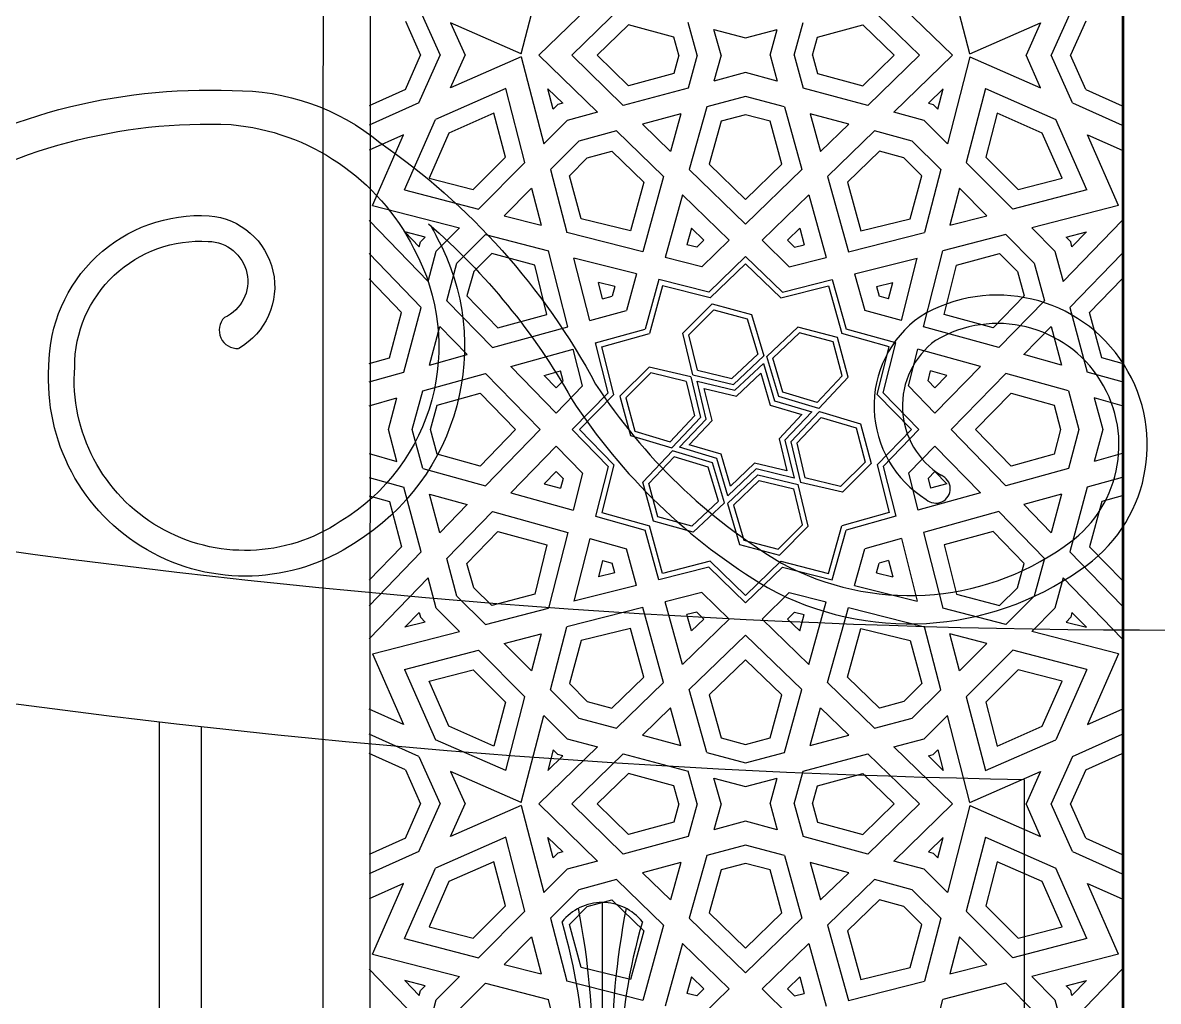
# Model space of a CAD drawing. Header units: inches. Extents: x 13054 to 48691, y 5623 to 20391.
# Drawn here: x 48442.75 to 48454.81, y 18839.18 to 18849.58 of the extents above; entities that cross this region are included whole.
import ezdxf

# ---------------------------------------------------------------- set-up
doc = ezdxf.new("R2010")
doc.units = ezdxf.units.IN
doc.header["$MEASUREMENT"] = 0

msp = doc.modelspace()

# ---------------------------------------------------------------- linework, layer by layer
at = {"transparency": 33554483}
for p, q in [((48454.449, 18888.521), (48454.424, 18793.508)), ((48454.424, 18857.187), (48454.424, 18849.234)), ((48454.424, 18857.187), (48454.424, 18849.234)), ((48448.041, 18849.249), (48448.281, 18850.173)), ((48452.806, 18849.249), (48452.567, 18850.173)), ((48448.226, 18849.234), (48448.85, 18849.84)), ((48448.577, 18849.234), (48449.124, 18849.766)), ((48452.271, 18849.234), (48451.723, 18849.766)), ((48452.621, 18849.234), (48451.998, 18849.84)), ((48446.952, 18849.739), (48447.178, 18849.234)), ((48453.895, 18849.739), (48453.669, 18849.234)), ((48446.81, 18849.597), (48446.972, 18849.234)), ((48447.291, 18849.579), (48447.445, 18849.234)), ((48448.041, 18849.249), (48447.291, 18849.579)), ((48449.179, 18849.557), (48448.846, 18849.234)), ((48449.661, 18849.428), (48449.179, 18849.557)), ((48449.909, 18849.234), (48449.813, 18849.581)), ((48450.938, 18849.234), (48451.034, 18849.581)), ((48451.186, 18849.428), (48451.669, 18849.557)), ((48451.669, 18849.557), (48452.001, 18849.234)), ((48452.806, 18849.249), (48453.556, 18849.579)), ((48453.556, 18849.579), (48453.402, 18849.234)), ((48454.037, 18849.597), (48453.875, 18849.234)), ((48449.715, 18849.234), (48449.661, 18849.428)), ((48450.087, 18849.508), (48450.424, 18849.418)), ((48450.163, 18849.234), (48450.087, 18849.508)), ((48450.424, 18849.418), (48450.76, 18849.508)), ((48450.684, 18849.234), (48450.76, 18849.508)), ((48451.133, 18849.234), (48451.186, 18849.428)), ((48446.81, 18848.871), (48446.972, 18849.234)), ((48446.952, 18848.728), (48447.178, 18849.234)), ((48446.972, 18849.235), (48446.972, 18849.234)), ((48447.178, 18849.235), (48447.178, 18849.234)), ((48447.291, 18848.889), (48447.445, 18849.234)), ((48448.041, 18849.219), (48447.291, 18848.889)), ((48447.445, 18849.235), (48447.445, 18849.234)), ((48448.041, 18849.219), (48448.281, 18848.295)), ((48448.226, 18849.234), (48448.227, 18849.235)), ((48448.226, 18849.234), (48448.85, 18848.628)), ((48448.577, 18849.234), (48448.578, 18849.235)), ((48448.577, 18849.234), (48449.124, 18848.702)), ((48448.847, 18849.235), (48448.846, 18849.234)), ((48449.179, 18848.911), (48448.846, 18849.234)), ((48449.715, 18849.234), (48449.661, 18849.04)), ((48449.909, 18849.234), (48449.813, 18848.886)), ((48449.909, 18849.234), (48449.909, 18849.235)), ((48450.163, 18849.234), (48450.087, 18848.96)), ((48450.163, 18849.234), (48450.162, 18849.235)), ((48450.684, 18849.234), (48450.685, 18849.235)), ((48450.684, 18849.234), (48450.76, 18848.96)), ((48450.938, 18849.234), (48450.938, 18849.235)), ((48450.938, 18849.234), (48451.034, 18848.886)), ((48451.133, 18849.234), (48451.186, 18849.04)), ((48451.669, 18848.911), (48452.001, 18849.234)), ((48452.271, 18849.234), (48451.723, 18848.702)), ((48452.621, 18849.234), (48451.998, 18848.628)), ((48452, 18849.235), (48452.001, 18849.234)), ((48452.271, 18849.234), (48452.27, 18849.235)), ((48452.806, 18849.219), (48452.567, 18848.295)), ((48452.621, 18849.234), (48452.62, 18849.235)), ((48452.806, 18849.219), (48453.556, 18848.889)), ((48453.402, 18849.235), (48453.402, 18849.234)), ((48453.556, 18848.889), (48453.402, 18849.234)), ((48453.67, 18849.235), (48453.669, 18849.234)), ((48453.895, 18848.728), (48453.669, 18849.234)), ((48453.875, 18849.235), (48453.875, 18849.234)), ((48454.037, 18848.871), (48453.875, 18849.234)), ((48454.424, 18849.234), (48454.424, 18841.28)), ((48454.424, 18849.234), (48454.424, 18841.28)), ((48449.661, 18849.04), (48449.179, 18848.911)), ((48450.424, 18849.05), (48450.087, 18848.96)), ((48450.76, 18848.96), (48450.424, 18849.05)), ((48451.186, 18849.04), (48451.669, 18848.911)), ((48446.81, 18848.871), (48446.424, 18848.698)), ((48447.877, 18848.88), (48447.13, 18848.551)), ((48448.08, 18848.095), (48447.877, 18848.88)), ((48448.38, 18848.66), (48448.324, 18848.877)), ((48448.324, 18848.877), (48448.482, 18848.724)), ((48449.813, 18848.886), (48449.124, 18848.702)), ((48450.424, 18848.797), (48450.011, 18848.687)), ((48450.836, 18848.687), (48450.424, 18848.797)), ((48451.723, 18848.702), (48451.034, 18848.886)), ((48452.523, 18848.877), (48452.366, 18848.724)), ((48452.467, 18848.66), (48452.523, 18848.877)), ((48452.97, 18848.88), (48452.767, 18848.095)), ((48452.97, 18848.88), (48453.718, 18848.551)), ((48454.037, 18848.871), (48454.424, 18848.698)), ((48446.952, 18848.728), (48446.424, 18848.492)), ((48448.43, 18848.71), (48448.38, 18848.66)), ((48448.482, 18848.724), (48448.43, 18848.71)), ((48450.011, 18848.687), (48449.826, 18848.019)), ((48450.836, 18848.687), (48451.021, 18848.019)), ((48452.366, 18848.724), (48452.417, 18848.71)), ((48452.417, 18848.71), (48452.467, 18848.66)), ((48453.895, 18848.728), (48454.424, 18848.492)), ((48447.751, 18848.619), (48447.272, 18848.408)), ((48447.872, 18848.152), (48447.751, 18848.619)), ((48448.85, 18848.628), (48448.527, 18848.542)), ((48449.737, 18848.613), (48449.328, 18848.504)), ((48449.737, 18848.613), (48449.627, 18848.213)), ((48450.424, 18848.603), (48450.163, 18848.533)), ((48450.684, 18848.533), (48450.424, 18848.603)), ((48451.519, 18848.504), (48451.11, 18848.613)), ((48451.11, 18848.613), (48451.22, 18848.213)), ((48452.32, 18848.542), (48451.998, 18848.628)), ((48453.097, 18848.619), (48452.976, 18848.152)), ((48453.575, 18848.408), (48453.097, 18848.619)), ((48446.801, 18847.804), (48447.13, 18848.551)), ((48448.527, 18848.542), (48448.281, 18848.295)), ((48449.328, 18848.504), (48449.627, 18848.213)), ((48450.163, 18848.533), (48450.037, 18848.076)), ((48450.81, 18848.076), (48450.684, 18848.533)), ((48451.519, 18848.504), (48451.22, 18848.213)), ((48452.567, 18848.295), (48452.32, 18848.542)), ((48454.046, 18847.804), (48453.718, 18848.551)), ((48446.792, 18848.389), (48446.424, 18848.225)), ((48446.462, 18847.639), (48446.792, 18848.389)), ((48447.272, 18848.408), (48447.062, 18847.93)), ((48448.654, 18848.323), (48448.352, 18848.021)), ((48449.054, 18848.43), (48448.654, 18848.323)), ((48449.054, 18848.43), (48449.552, 18847.945)), ((48451.794, 18848.43), (48451.295, 18847.945)), ((48452.194, 18848.323), (48451.794, 18848.43)), ((48452.496, 18848.021), (48452.194, 18848.323)), ((48453.786, 18847.93), (48453.575, 18848.408)), ((48454.055, 18848.389), (48454.424, 18848.225)), ((48454.385, 18847.639), (48454.055, 18848.389)), ((48448.742, 18848.145), (48449.002, 18848.217)), ((48449.002, 18848.217), (48449.342, 18847.887)), ((48451.845, 18848.217), (48451.505, 18847.887)), ((48452.105, 18848.145), (48451.845, 18848.217)), ((48447.529, 18847.809), (48447.872, 18848.152)), ((48447.586, 18847.6), (48448.08, 18848.095)), ((48448.554, 18847.953), (48448.742, 18848.145)), ((48450.037, 18848.076), (48450.424, 18847.701)), ((48450.424, 18847.701), (48450.81, 18848.076)), ((48452.294, 18847.953), (48452.105, 18848.145)), ((48453.261, 18847.6), (48452.767, 18848.095)), ((48452.976, 18848.152), (48453.318, 18847.809)), ((48448.352, 18848.021), (48448.525, 18847.351)), ((48448.676, 18847.496), (48448.554, 18847.953)), ((48449.826, 18848.019), (48450.424, 18847.439)), ((48451.021, 18848.019), (48450.424, 18847.439)), ((48452.171, 18847.496), (48452.294, 18847.953)), ((48452.496, 18848.021), (48452.322, 18847.351)), ((48447.062, 18847.93), (48447.529, 18847.809)), ((48449.342, 18847.887), (48449.2, 18847.368)), ((48449.552, 18847.945), (48449.331, 18847.147)), ((48451.295, 18847.945), (48451.516, 18847.147)), ((48451.505, 18847.887), (48451.648, 18847.368)), ((48453.318, 18847.809), (48453.786, 18847.93)), ((48446.801, 18847.804), (48447.586, 18847.6)), ((48447.86, 18847.529), (48448.151, 18847.821)), ((48448.151, 18847.821), (48448.253, 18847.428)), ((48449.752, 18847.751), (48449.568, 18847.087)), ((48449.752, 18847.751), (48450.248, 18847.269)), ((48451.095, 18847.751), (48450.599, 18847.269)), ((48451.095, 18847.751), (48451.279, 18847.087)), ((48452.696, 18847.821), (48452.594, 18847.428)), ((48452.987, 18847.529), (48452.696, 18847.821)), ((48454.046, 18847.804), (48453.261, 18847.6)), ((48446.462, 18847.639), (48447.385, 18847.4)), ((48454.385, 18847.639), (48453.462, 18847.4)), ((48446.424, 18847.478), (48447.053, 18846.831)), ((48447.86, 18847.529), (48448.253, 18847.428)), ((48449.2, 18847.368), (48448.676, 18847.496)), ((48451.648, 18847.368), (48452.171, 18847.496)), ((48452.594, 18847.428), (48452.987, 18847.529)), ((48454.424, 18847.478), (48453.795, 18846.831)), ((48447.02, 18847.301), (48446.803, 18847.357)), ((48446.803, 18847.357), (48446.957, 18847.199)), ((48447.139, 18847.153), (48447.385, 18847.4)), ((48449.331, 18847.147), (48448.525, 18847.351)), ((48449.848, 18847.396), (48449.8, 18847.222)), ((48449.848, 18847.396), (48449.979, 18847.269)), ((48450.999, 18847.396), (48450.868, 18847.269)), ((48450.999, 18847.396), (48451.047, 18847.222)), ((48451.516, 18847.147), (48452.322, 18847.351)), ((48453.462, 18847.4), (48453.708, 18847.153)), ((48453.827, 18847.301), (48454.044, 18847.357)), ((48454.044, 18847.357), (48453.89, 18847.199)), ((48446.957, 18847.199), (48446.971, 18847.251)), ((48446.971, 18847.251), (48447.02, 18847.301)), ((48447.358, 18847.027), (48447.66, 18847.329)), ((48447.66, 18847.329), (48448.33, 18847.155)), ((48449.979, 18847.269), (48449.904, 18847.196)), ((48450.248, 18847.269), (48449.96, 18846.988)), ((48450.599, 18847.269), (48450.887, 18846.988)), ((48450.868, 18847.269), (48450.943, 18847.196)), ((48453.187, 18847.329), (48452.517, 18847.155)), ((48453.187, 18847.329), (48453.489, 18847.027)), ((48453.877, 18847.251), (48453.827, 18847.301)), ((48453.89, 18847.199), (48453.877, 18847.251)), ((48446.424, 18847.128), (48446.979, 18846.556)), ((48447.053, 18846.831), (48447.139, 18847.153)), ((48447.727, 18847.127), (48447.536, 18846.938)), ((48448.185, 18847.005), (48447.727, 18847.127)), ((48448.534, 18846.349), (48448.33, 18847.155)), ((48449.904, 18847.196), (48449.8, 18847.222)), ((48450.943, 18847.196), (48451.047, 18847.222)), ((48452.314, 18846.349), (48452.517, 18847.155)), ((48452.662, 18847.005), (48453.12, 18847.127)), ((48453.12, 18847.127), (48453.312, 18846.938)), ((48453.708, 18847.153), (48453.795, 18846.831)), ((48454.424, 18847.128), (48453.868, 18846.556)), ((48447.251, 18846.627), (48447.358, 18847.027)), ((48448.313, 18846.481), (48448.185, 18847.005)), ((48448.769, 18846.415), (48448.601, 18847.08)), ((48449.266, 18846.912), (48448.601, 18847.08)), ((48449.96, 18846.988), (48449.568, 18847.087)), ((48450.424, 18847.098), (48450.032, 18846.718)), ((48450.424, 18847.02), (48450.049, 18846.656)), ((48450.424, 18847.098), (48450.815, 18846.718)), ((48450.424, 18847.02), (48450.798, 18846.656)), ((48450.887, 18846.988), (48451.279, 18847.087)), ((48451.581, 18846.912), (48452.246, 18847.08)), ((48452.078, 18846.415), (48452.246, 18847.08)), ((48452.534, 18846.481), (48452.662, 18847.005)), ((48453.489, 18847.027), (48453.597, 18846.627)), ((48447.536, 18846.938), (48447.464, 18846.679)), ((48449.266, 18846.912), (48449.158, 18846.522)), ((48451.581, 18846.912), (48451.689, 18846.522)), ((48453.312, 18846.938), (48453.383, 18846.679)), ((48446.77, 18846.502), (48446.424, 18846.858)), ((48448.904, 18846.647), (48448.86, 18846.821)), ((48449.034, 18846.777), (48448.86, 18846.821)), ((48449.034, 18846.777), (48449.006, 18846.675)), ((48449.503, 18846.852), (48449.357, 18846.324)), ((48449.542, 18846.784), (48449.402, 18846.278)), ((48450.032, 18846.718), (48449.503, 18846.852)), ((48450.049, 18846.656), (48449.542, 18846.784)), ((48450.798, 18846.656), (48451.305, 18846.784)), ((48450.815, 18846.718), (48451.344, 18846.852)), ((48451.305, 18846.784), (48451.445, 18846.278)), ((48451.344, 18846.852), (48451.491, 18846.324)), ((48451.813, 18846.777), (48451.987, 18846.821)), ((48451.813, 18846.777), (48451.842, 18846.675)), ((48451.943, 18846.647), (48451.987, 18846.821)), ((48454.077, 18846.502), (48454.424, 18846.858)), ((48447.251, 18846.627), (48447.735, 18846.128)), ((48447.464, 18846.679), (48447.793, 18846.338)), ((48448.904, 18846.647), (48449.006, 18846.675)), ((48451.943, 18846.647), (48451.842, 18846.675)), ((48453.383, 18846.679), (48453.054, 18846.338)), ((48453.597, 18846.627), (48453.112, 18846.128)), ((48446.641, 18846.02), (48446.77, 18846.502)), ((48446.794, 18845.867), (48446.979, 18846.556)), ((48448.769, 18846.415), (48449.158, 18846.522)), ((48449.758, 18846.283), (48450.07, 18846.592)), ((48449.82, 18846.265), (48450.087, 18846.53)), ((48450.07, 18846.592), (48450.486, 18846.48)), ((48450.087, 18846.53), (48450.441, 18846.433)), ((48452.078, 18846.415), (48451.689, 18846.522)), ((48453.868, 18846.556), (48454.053, 18845.867)), ((48454.206, 18846.02), (48454.077, 18846.502)), ((48447.793, 18846.338), (48448.313, 18846.481)), ((48450.441, 18846.433), (48450.553, 18846.059)), ((48450.486, 18846.48), (48450.617, 18846.042)), ((48453.054, 18846.338), (48452.534, 18846.481)), ((48447.067, 18845.943), (48447.177, 18846.353)), ((48447.177, 18846.353), (48447.467, 18846.054)), ((48447.735, 18846.128), (48448.534, 18846.349)), ((48448.829, 18846.178), (48449.357, 18846.324)), ((48448.897, 18846.138), (48449.402, 18846.278)), ((48449.864, 18845.84), (48449.758, 18846.283)), ((48449.911, 18845.887), (48449.82, 18846.265)), ((48450.98, 18846.347), (48450.649, 18846.033)), ((48450.996, 18846.285), (48450.713, 18846.016)), ((48451.398, 18846.237), (48450.98, 18846.347)), ((48451.352, 18846.191), (48450.996, 18846.285)), ((48451.95, 18846.138), (48451.445, 18846.278)), ((48452.018, 18846.178), (48451.491, 18846.324)), ((48453.112, 18846.128), (48452.314, 18846.349)), ((48453.67, 18846.353), (48453.38, 18846.054)), ((48453.67, 18846.353), (48453.78, 18845.943)), ((48448.963, 18845.648), (48448.829, 18846.178)), ((48451.45, 18845.828), (48451.352, 18846.191)), ((48451.513, 18845.813), (48451.398, 18846.237)), ((48451.885, 18845.648), (48452.018, 18846.178)), ((48446.424, 18845.96), (48446.641, 18846.02)), ((48447.067, 18845.943), (48447.467, 18846.054)), ((48447.929, 18845.929), (48448.593, 18846.113)), ((48448.692, 18845.721), (48448.593, 18846.113)), ((48449.025, 18845.632), (48448.897, 18846.138)), ((48450.278, 18845.799), (48450.553, 18846.059)), ((48450.295, 18845.737), (48450.617, 18846.042)), ((48450.775, 18845.609), (48450.649, 18846.033)), ((48451.822, 18845.632), (48451.95, 18846.138)), ((48452.155, 18845.721), (48452.254, 18846.113)), ((48452.918, 18845.929), (48452.254, 18846.113)), ((48453.78, 18845.943), (48453.38, 18846.054)), ((48454.424, 18845.96), (48454.206, 18846.02)), ((48447.929, 18845.929), (48448.412, 18845.432)), ((48449.398, 18845.922), (48449.088, 18845.611)), ((48449.841, 18845.817), (48449.398, 18845.922)), ((48450.311, 18845.675), (48450.612, 18845.96)), ((48450.612, 18845.96), (48450.73, 18845.563)), ((48450.82, 18845.654), (48450.713, 18846.016)), ((48452.918, 18845.929), (48452.435, 18845.432)), ((48446.424, 18845.765), (48446.794, 18845.867)), ((48446.994, 18845.669), (48447.661, 18845.854)), ((48447.661, 18845.854), (48448.242, 18845.257)), ((48448.285, 18845.832), (48448.458, 18845.88)), ((48448.285, 18845.832), (48448.412, 18845.702)), ((48448.485, 18845.777), (48448.458, 18845.88)), ((48449.416, 18845.86), (48449.151, 18845.594)), ((48449.794, 18845.77), (48449.416, 18845.86)), ((48449.841, 18845.817), (48449.943, 18845.386)), ((48449.864, 18845.84), (48450.295, 18845.737)), ((48449.911, 18845.887), (48450.278, 18845.799)), ((48450.328, 18845.613), (48450.584, 18845.856)), ((48450.584, 18845.856), (48450.685, 18845.518)), ((48451.183, 18845.546), (48451.45, 18845.828)), ((48451.2, 18845.482), (48451.513, 18845.813)), ((48452.362, 18845.777), (48452.389, 18845.88)), ((48452.562, 18845.832), (48452.389, 18845.88)), ((48452.562, 18845.832), (48452.435, 18845.702)), ((48453.186, 18845.854), (48452.606, 18845.257)), ((48453.853, 18845.669), (48453.186, 18845.854)), ((48454.424, 18845.765), (48454.053, 18845.867)), ((48446.884, 18845.257), (48446.994, 18845.669)), ((48448.412, 18845.702), (48448.485, 18845.777)), ((48448.412, 18845.432), (48448.692, 18845.721)), ((48449.794, 18845.77), (48449.881, 18845.402)), ((48449.909, 18845.771), (48450.311, 18845.675)), ((48450.005, 18845.369), (48449.909, 18845.771)), ((48449.985, 18845.695), (48450.328, 18845.613)), ((48450.067, 18845.353), (48449.985, 18845.695)), ((48452.435, 18845.432), (48452.155, 18845.721)), ((48452.435, 18845.702), (48452.362, 18845.777)), ((48453.853, 18845.669), (48453.964, 18845.257)), ((48446.424, 18845.511), (48446.721, 18845.594)), ((48446.631, 18845.257), (48446.721, 18845.594)), ((48447.148, 18845.517), (48447.604, 18845.644)), ((48447.604, 18845.644), (48447.98, 18845.257)), ((48448.582, 18845.257), (48448.963, 18845.648)), ((48448.661, 18845.257), (48449.025, 18845.632)), ((48449.088, 18845.611), (48449.201, 18845.194)), ((48449.151, 18845.594), (48449.247, 18845.239)), ((48450.73, 18845.563), (48451.126, 18845.445)), ((48451.2, 18845.482), (48450.775, 18845.609)), ((48451.183, 18845.546), (48450.82, 18845.654)), ((48452.187, 18845.257), (48451.822, 18845.632)), ((48452.265, 18845.257), (48451.885, 18845.648)), ((48452.867, 18845.257), (48453.243, 18845.644)), ((48453.243, 18845.644), (48453.7, 18845.517)), ((48454.126, 18845.594), (48454.216, 18845.257)), ((48454.424, 18845.511), (48454.126, 18845.594)), ((48447.078, 18845.257), (48447.148, 18845.517)), ((48450.685, 18845.518), (48451.022, 18845.417)), ((48451.022, 18845.417), (48450.78, 18845.161)), ((48451.126, 18845.445), (48450.842, 18845.145)), ((48451.208, 18845.45), (48450.904, 18845.128)), ((48451.208, 18845.45), (48451.644, 18845.32)), ((48453.7, 18845.517), (48453.769, 18845.257)), ((48449.881, 18845.402), (48449.622, 18845.128)), ((48449.943, 18845.386), (48449.639, 18845.064)), ((48449.721, 18845.069), (48450.005, 18845.369)), ((48449.825, 18845.097), (48450.067, 18845.353)), ((48451.225, 18845.386), (48450.966, 18845.112)), ((48451.225, 18845.386), (48451.598, 18845.275)), ((48451.644, 18845.32), (48451.757, 18844.896)), ((48446.721, 18844.92), (48446.631, 18845.257)), ((48446.994, 18844.845), (48446.884, 18845.257)), ((48447.148, 18844.997), (48447.078, 18845.257)), ((48447.98, 18845.257), (48447.604, 18844.87)), ((48447.661, 18844.66), (48448.242, 18845.257)), ((48448.582, 18845.257), (48448.963, 18844.866)), ((48448.661, 18845.257), (48449.025, 18844.882)), ((48449.201, 18845.194), (48449.639, 18845.064)), ((48449.247, 18845.239), (48449.622, 18845.128)), ((48451.598, 18845.275), (48451.694, 18844.913)), ((48452.187, 18845.257), (48451.822, 18844.882)), ((48452.265, 18845.257), (48451.885, 18844.866)), ((48453.186, 18844.66), (48452.606, 18845.257)), ((48453.243, 18844.87), (48452.867, 18845.257)), ((48453.769, 18845.257), (48453.7, 18844.997)), ((48453.964, 18845.257), (48453.853, 18844.845)), ((48454.216, 18845.257), (48454.126, 18844.92)), ((48447.929, 18844.585), (48448.412, 18845.082)), ((48448.412, 18845.082), (48448.692, 18844.793)), ((48450.117, 18844.951), (48449.721, 18845.069)), ((48450.163, 18844.996), (48449.825, 18845.097)), ((48450.78, 18845.161), (48450.862, 18844.819)), ((48450.842, 18845.145), (48450.938, 18844.743)), ((48450.904, 18845.128), (48451.007, 18844.697)), ((48450.966, 18845.112), (48451.053, 18844.744)), ((48452.435, 18845.082), (48452.155, 18844.793)), ((48452.918, 18844.585), (48452.435, 18845.082)), ((48446.424, 18845.003), (48446.721, 18844.92)), ((48447.604, 18844.87), (48447.148, 18844.997)), ((48449.333, 18844.7), (48449.647, 18845.032)), ((48449.396, 18844.684), (48449.664, 18844.968)), ((48450.072, 18844.905), (48449.647, 18845.032)), ((48450.027, 18844.86), (48449.664, 18844.968)), ((48450.235, 18844.554), (48450.117, 18844.951)), ((48450.263, 18844.658), (48450.163, 18844.996)), ((48453.7, 18844.997), (48453.243, 18844.87)), ((48454.424, 18845.003), (48454.126, 18844.92)), ((48446.994, 18844.845), (48447.661, 18844.66)), ((48448.963, 18844.866), (48448.829, 18844.336)), ((48449.025, 18844.882), (48448.897, 18844.376)), ((48450.135, 18844.498), (48450.027, 18844.86)), ((48450.198, 18844.481), (48450.072, 18844.905)), ((48450.536, 18844.839), (48450.235, 18844.554)), ((48450.519, 18844.901), (48450.263, 18844.658)), ((48450.862, 18844.819), (48450.519, 18844.901)), ((48450.938, 18844.743), (48450.536, 18844.839)), ((48451.694, 18844.913), (48451.433, 18844.653)), ((48451.757, 18844.896), (48451.451, 18844.591)), ((48451.822, 18844.882), (48451.95, 18844.376)), ((48451.885, 18844.866), (48452.018, 18844.336)), ((48453.853, 18844.845), (48453.186, 18844.66)), ((48446.424, 18844.749), (48446.794, 18844.647)), ((48448.285, 18844.682), (48448.412, 18844.812)), ((48448.412, 18844.812), (48448.485, 18844.737)), ((48448.485, 18844.737), (48448.458, 18844.634)), ((48448.692, 18844.793), (48448.593, 18844.401)), ((48449.444, 18844.283), (48449.333, 18844.7)), ((48450.23, 18844.472), (48450.552, 18844.777)), ((48450.294, 18844.455), (48450.569, 18844.715)), ((48450.552, 18844.777), (48450.983, 18844.674)), ((48450.569, 18844.715), (48450.937, 18844.627)), ((48451.451, 18844.591), (48451.007, 18844.697)), ((48451.433, 18844.653), (48451.053, 18844.744)), ((48452.155, 18844.793), (48452.254, 18844.401)), ((48452.435, 18844.812), (48452.362, 18844.737)), ((48452.362, 18844.737), (48452.389, 18844.634)), ((48452.562, 18844.682), (48452.435, 18844.812)), ((48454.424, 18844.749), (48454.053, 18844.647)), ((48446.979, 18843.958), (48446.794, 18844.647)), ((48447.929, 18844.585), (48448.593, 18844.401)), ((48448.285, 18844.682), (48448.458, 18844.634)), ((48449.49, 18844.329), (48449.396, 18844.684)), ((48451.027, 18844.247), (48450.937, 18844.627)), ((48451.089, 18844.23), (48450.983, 18844.674)), ((48452.918, 18844.585), (48452.254, 18844.401)), ((48452.562, 18844.682), (48452.389, 18844.634)), ((48454.053, 18844.647), (48453.868, 18843.958)), ((48446.424, 18844.554), (48446.641, 18844.494)), ((48446.641, 18844.494), (48446.77, 18844.012)), ((48447.177, 18844.162), (48447.067, 18844.571)), ((48447.067, 18844.571), (48447.467, 18844.46)), ((48447.177, 18844.162), (48447.467, 18844.46)), ((48450.135, 18844.498), (48449.852, 18844.231)), ((48450.198, 18844.481), (48449.868, 18844.168)), ((48450.23, 18844.472), (48450.36, 18844.036)), ((48450.294, 18844.455), (48450.405, 18844.082)), ((48453.78, 18844.571), (48453.38, 18844.46)), ((48453.67, 18844.162), (48453.38, 18844.46)), ((48453.78, 18844.571), (48453.67, 18844.162)), ((48454.206, 18844.494), (48454.077, 18844.012)), ((48454.424, 18844.554), (48454.206, 18844.494)), ((48447.251, 18843.887), (48447.735, 18844.386)), ((48447.735, 18844.386), (48448.534, 18844.165)), ((48448.829, 18844.336), (48449.357, 18844.19)), ((48448.897, 18844.376), (48449.402, 18844.236)), ((48451.95, 18844.376), (48451.445, 18844.236)), ((48452.018, 18844.336), (48451.491, 18844.19)), ((48453.112, 18844.386), (48452.314, 18844.165)), ((48453.597, 18843.887), (48453.112, 18844.386)), ((48449.542, 18843.73), (48449.402, 18844.236)), ((48449.868, 18844.168), (48449.444, 18844.283)), ((48449.852, 18844.231), (48449.49, 18844.329)), ((48450.768, 18843.986), (48451.027, 18844.247)), ((48450.785, 18843.924), (48451.089, 18844.23)), ((48451.305, 18843.73), (48451.445, 18844.236)), ((48447.464, 18843.835), (48447.793, 18844.176)), ((48447.793, 18844.176), (48448.313, 18844.033)), ((48448.534, 18844.165), (48448.33, 18843.359)), ((48448.769, 18844.1), (48448.601, 18843.434)), ((48448.769, 18844.1), (48449.158, 18843.992)), ((48449.503, 18843.662), (48449.357, 18844.19)), ((48451.344, 18843.662), (48451.491, 18844.19)), ((48452.078, 18844.1), (48451.689, 18843.992)), ((48452.078, 18844.1), (48452.246, 18843.434)), ((48452.314, 18844.165), (48452.517, 18843.359)), ((48453.054, 18844.176), (48452.534, 18844.033)), ((48453.383, 18843.835), (48453.054, 18844.176)), ((48446.77, 18844.012), (48446.424, 18843.656)), ((48448.313, 18844.033), (48448.185, 18843.509)), ((48449.266, 18843.602), (48449.158, 18843.992)), ((48450.36, 18844.036), (48450.785, 18843.924)), ((48450.405, 18844.082), (48450.768, 18843.986)), ((48451.581, 18843.602), (48451.689, 18843.992)), ((48452.534, 18844.033), (48452.662, 18843.509)), ((48454.077, 18844.012), (48454.424, 18843.656)), ((48446.424, 18843.386), (48446.979, 18843.958)), ((48447.358, 18843.487), (48447.251, 18843.887)), ((48448.904, 18843.867), (48448.86, 18843.694)), ((48448.904, 18843.867), (48449.006, 18843.839)), ((48450.049, 18843.858), (48449.542, 18843.73)), ((48450.424, 18843.494), (48450.049, 18843.858)), ((48450.424, 18843.494), (48450.798, 18843.858)), ((48450.798, 18843.858), (48451.305, 18843.73)), ((48451.943, 18843.867), (48451.842, 18843.839)), ((48451.943, 18843.867), (48451.987, 18843.694)), ((48453.597, 18843.887), (48453.489, 18843.487)), ((48454.424, 18843.386), (48453.868, 18843.958)), ((48447.536, 18843.576), (48447.464, 18843.835)), ((48449.034, 18843.737), (48448.86, 18843.694)), ((48449.034, 18843.737), (48449.006, 18843.839)), ((48450.032, 18843.796), (48449.503, 18843.662)), ((48450.424, 18843.416), (48450.032, 18843.796)), ((48450.424, 18843.416), (48450.815, 18843.796)), ((48450.815, 18843.796), (48451.344, 18843.662)), ((48451.813, 18843.737), (48451.842, 18843.839)), ((48451.813, 18843.737), (48451.987, 18843.694)), ((48453.312, 18843.576), (48453.383, 18843.835)), ((48446.424, 18843.036), (48447.053, 18843.683)), ((48447.139, 18843.361), (48447.053, 18843.683)), ((48453.795, 18843.683), (48453.708, 18843.361)), ((48454.424, 18843.036), (48453.795, 18843.683)), ((48447.66, 18843.185), (48447.358, 18843.487)), ((48447.727, 18843.387), (48447.536, 18843.576)), ((48448.185, 18843.509), (48447.727, 18843.387)), ((48449.266, 18843.602), (48448.601, 18843.434)), ((48449.96, 18843.526), (48449.568, 18843.427)), ((48450.248, 18843.245), (48449.96, 18843.526)), ((48450.599, 18843.245), (48450.887, 18843.526)), ((48450.887, 18843.526), (48451.279, 18843.427)), ((48451.581, 18843.602), (48452.246, 18843.434)), ((48452.662, 18843.509), (48453.12, 18843.387)), ((48453.12, 18843.387), (48453.312, 18843.576)), ((48453.489, 18843.487), (48453.187, 18843.185)), ((48449.331, 18843.367), (48448.525, 18843.163)), ((48449.552, 18842.569), (48449.331, 18843.367)), ((48449.752, 18842.763), (48449.568, 18843.427)), ((48451.095, 18842.763), (48451.279, 18843.427)), ((48451.295, 18842.569), (48451.516, 18843.367)), ((48451.516, 18843.367), (48452.322, 18843.163)), ((48446.803, 18843.157), (48446.957, 18843.315)), ((48446.957, 18843.315), (48446.971, 18843.263)), ((48446.971, 18843.263), (48447.02, 18843.213)), ((48447.385, 18843.114), (48447.139, 18843.361)), ((48447.66, 18843.185), (48448.33, 18843.359)), ((48449.904, 18843.318), (48449.8, 18843.292)), ((48449.848, 18843.118), (48449.8, 18843.292)), ((48449.979, 18843.245), (48449.904, 18843.318)), ((48450.868, 18843.245), (48450.943, 18843.318)), ((48450.943, 18843.318), (48451.047, 18843.292)), ((48450.999, 18843.118), (48451.047, 18843.292)), ((48453.187, 18843.185), (48452.517, 18843.359)), ((48453.708, 18843.361), (48453.462, 18843.114)), ((48453.877, 18843.263), (48453.827, 18843.213)), ((48453.89, 18843.315), (48453.877, 18843.263)), ((48454.044, 18843.157), (48453.89, 18843.315)), ((48447.02, 18843.213), (48446.803, 18843.157)), ((48448.352, 18842.493), (48448.525, 18843.163)), ((48449.2, 18843.146), (48448.676, 18843.018)), ((48449.342, 18842.627), (48449.2, 18843.146)), ((48449.752, 18842.763), (48450.248, 18843.245)), ((48449.848, 18843.118), (48449.979, 18843.245)), ((48451.095, 18842.763), (48450.599, 18843.245)), ((48450.999, 18843.118), (48450.868, 18843.245)), ((48451.505, 18842.627), (48451.648, 18843.146)), ((48451.648, 18843.146), (48452.171, 18843.018)), ((48452.496, 18842.493), (48452.322, 18843.163)), ((48453.827, 18843.213), (48454.044, 18843.157)), ((48446.462, 18842.875), (48447.385, 18843.114)), ((48447.86, 18842.985), (48448.253, 18843.086)), ((48448.253, 18843.086), (48448.151, 18842.693)), ((48448.676, 18843.018), (48448.554, 18842.561)), ((48449.826, 18842.495), (48450.424, 18843.075)), ((48451.021, 18842.495), (48450.424, 18843.075)), ((48452.171, 18843.018), (48452.294, 18842.561)), ((48452.696, 18842.693), (48452.594, 18843.086)), ((48452.987, 18842.985), (48452.594, 18843.086)), ((48454.385, 18842.875), (48453.462, 18843.114)), ((48446.801, 18842.71), (48447.586, 18842.914)), ((48448.08, 18842.419), (48447.586, 18842.914)), ((48448.151, 18842.693), (48447.86, 18842.985)), ((48452.987, 18842.985), (48452.696, 18842.693)), ((48453.261, 18842.914), (48452.767, 18842.419)), ((48454.046, 18842.71), (48453.261, 18842.914)), ((48446.462, 18842.875), (48446.792, 18842.125)), ((48450.424, 18842.813), (48450.037, 18842.438)), ((48450.81, 18842.438), (48450.424, 18842.813)), ((48454.385, 18842.875), (48454.055, 18842.125)), ((48446.801, 18842.71), (48447.13, 18841.963)), ((48447.062, 18842.584), (48447.529, 18842.705)), ((48447.529, 18842.705), (48447.872, 18842.362)), ((48453.318, 18842.705), (48452.976, 18842.362)), ((48453.786, 18842.584), (48453.318, 18842.705)), ((48454.046, 18842.71), (48453.718, 18841.963)), ((48447.272, 18842.106), (48447.062, 18842.584)), ((48448.554, 18842.561), (48448.742, 18842.369)), ((48449.002, 18842.297), (48449.342, 18842.627)), ((48449.054, 18842.084), (48449.552, 18842.569)), ((48451.794, 18842.084), (48451.295, 18842.569)), ((48451.845, 18842.297), (48451.505, 18842.627)), ((48452.294, 18842.561), (48452.105, 18842.369)), ((48453.575, 18842.106), (48453.786, 18842.584)), ((48447.877, 18841.634), (48448.08, 18842.419)), ((48448.352, 18842.493), (48448.654, 18842.191)), ((48450.011, 18841.827), (48449.826, 18842.495)), ((48450.037, 18842.438), (48450.163, 18841.981)), ((48450.684, 18841.981), (48450.81, 18842.438)), ((48450.836, 18841.827), (48451.021, 18842.495)), ((48452.194, 18842.191), (48452.496, 18842.493)), ((48452.767, 18842.419), (48452.97, 18841.634)), ((48446.792, 18842.125), (48446.424, 18842.289)), ((48447.872, 18842.362), (48447.751, 18841.895)), ((48448.742, 18842.369), (48449.002, 18842.297)), ((48449.328, 18842.01), (48449.627, 18842.301)), ((48449.737, 18841.901), (48449.627, 18842.301)), ((48451.11, 18841.901), (48451.22, 18842.301)), ((48451.519, 18842.01), (48451.22, 18842.301)), ((48452.105, 18842.369), (48451.845, 18842.297)), ((48452.976, 18842.362), (48453.097, 18841.895)), ((48454.055, 18842.125), (48454.424, 18842.289)), ((48448.041, 18841.295), (48448.281, 18842.219)), ((48448.281, 18842.219), (48448.527, 18841.972)), ((48448.654, 18842.191), (48449.054, 18842.084)), ((48451.794, 18842.084), (48452.194, 18842.191)), ((48452.32, 18841.972), (48452.567, 18842.219)), ((48452.806, 18841.295), (48452.567, 18842.219)), ((48447.751, 18841.895), (48447.272, 18842.106)), ((48453.097, 18841.895), (48453.575, 18842.106)), ((48446.952, 18841.786), (48446.424, 18842.022)), ((48447.877, 18841.634), (48447.13, 18841.963)), ((48448.527, 18841.972), (48448.85, 18841.886)), ((48449.328, 18842.01), (48449.737, 18841.901)), ((48450.163, 18841.981), (48450.424, 18841.911)), ((48450.424, 18841.911), (48450.684, 18841.981)), ((48451.11, 18841.901), (48451.519, 18842.01)), ((48451.998, 18841.886), (48452.32, 18841.972)), ((48452.97, 18841.634), (48453.718, 18841.963)), ((48453.895, 18841.786), (48454.424, 18842.022)), ((48446.81, 18841.643), (48446.424, 18841.816)), ((48448.226, 18841.28), (48448.85, 18841.886)), ((48448.38, 18841.854), (48448.324, 18841.637)), ((48448.43, 18841.804), (48448.38, 18841.854)), ((48448.482, 18841.79), (48448.43, 18841.804)), ((48448.577, 18841.28), (48449.124, 18841.812)), ((48449.124, 18841.812), (48449.813, 18841.628)), ((48450.011, 18841.827), (48450.424, 18841.717)), ((48450.424, 18841.717), (48450.836, 18841.827)), ((48451.034, 18841.628), (48451.723, 18841.812)), ((48452.271, 18841.28), (48451.723, 18841.812)), ((48452.621, 18841.28), (48451.998, 18841.886)), ((48452.366, 18841.79), (48452.417, 18841.804)), ((48452.417, 18841.804), (48452.467, 18841.854)), ((48452.467, 18841.854), (48452.523, 18841.637)), ((48454.037, 18841.643), (48454.424, 18841.816)), ((48446.952, 18841.786), (48447.178, 18841.28)), ((48448.324, 18841.637), (48448.482, 18841.79)), ((48452.523, 18841.637), (48452.366, 18841.79)), ((48453.895, 18841.786), (48453.669, 18841.28)), ((48446.81, 18841.643), (48446.972, 18841.28)), ((48447.291, 18841.625), (48447.445, 18841.28)), ((48448.041, 18841.295), (48447.291, 18841.625)), ((48449.179, 18841.603), (48448.846, 18841.28)), ((48449.661, 18841.474), (48449.179, 18841.603)), ((48449.909, 18841.28), (48449.813, 18841.628)), ((48450.938, 18841.28), (48451.034, 18841.628)), ((48451.186, 18841.474), (48451.669, 18841.603)), ((48451.669, 18841.603), (48452.001, 18841.28)), ((48452.806, 18841.295), (48453.556, 18841.625)), ((48453.556, 18841.625), (48453.402, 18841.28)), ((48454.037, 18841.643), (48453.875, 18841.28)), ((48449.715, 18841.28), (48449.661, 18841.474)), ((48450.087, 18841.554), (48450.424, 18841.464)), ((48450.163, 18841.28), (48450.087, 18841.554)), ((48450.424, 18841.464), (48450.76, 18841.554)), ((48450.684, 18841.28), (48450.76, 18841.554)), ((48451.133, 18841.28), (48451.186, 18841.474)), ((48446.81, 18840.917), (48446.972, 18841.28)), ((48446.952, 18840.775), (48447.178, 18841.28)), ((48447.291, 18840.935), (48447.445, 18841.28)), ((48448.041, 18841.265), (48447.291, 18840.935)), ((48448.041, 18841.265), (48448.281, 18840.341)), ((48448.226, 18841.28), (48448.85, 18840.674)), ((48448.577, 18841.28), (48449.124, 18840.748)), ((48449.179, 18840.957), (48448.846, 18841.28)), ((48449.715, 18841.28), (48449.661, 18841.086)), ((48449.909, 18841.28), (48449.813, 18840.933)), ((48450.163, 18841.28), (48450.087, 18841.006)), ((48450.684, 18841.28), (48450.76, 18841.006)), ((48450.938, 18841.28), (48451.034, 18840.933)), ((48451.133, 18841.28), (48451.186, 18841.086)), ((48451.669, 18840.957), (48452.001, 18841.28)), ((48452.271, 18841.28), (48451.723, 18840.748)), ((48452.621, 18841.28), (48451.998, 18840.674)), ((48452.806, 18841.265), (48452.567, 18840.341)), ((48452.806, 18841.265), (48453.556, 18840.935)), ((48453.556, 18840.935), (48453.402, 18841.28)), ((48453.895, 18840.775), (48453.669, 18841.28)), ((48454.037, 18840.917), (48453.875, 18841.28)), ((48454.424, 18841.28), (48454.424, 18833.327)), ((48454.424, 18841.28), (48454.424, 18833.327)), ((48449.661, 18841.086), (48449.179, 18840.957)), ((48450.424, 18841.096), (48450.087, 18841.006)), ((48450.76, 18841.006), (48450.424, 18841.096)), ((48451.186, 18841.086), (48451.669, 18840.957)), ((48446.81, 18840.917), (48446.424, 18840.744)), ((48447.877, 18840.926), (48447.13, 18840.597)), ((48448.08, 18840.141), (48447.877, 18840.926)), ((48448.38, 18840.707), (48448.324, 18840.924)), ((48448.324, 18840.924), (48448.482, 18840.77)), ((48449.813, 18840.933), (48449.124, 18840.748)), ((48450.424, 18840.843), (48450.011, 18840.733)), ((48450.836, 18840.733), (48450.424, 18840.843)), ((48451.723, 18840.748), (48451.034, 18840.933)), ((48452.523, 18840.924), (48452.366, 18840.77)), ((48452.467, 18840.707), (48452.523, 18840.924)), ((48452.97, 18840.926), (48452.767, 18840.141)), ((48452.97, 18840.926), (48453.718, 18840.597)), ((48454.037, 18840.917), (48454.424, 18840.744)), ((48446.952, 18840.775), (48446.424, 18840.539)), ((48448.43, 18840.756), (48448.38, 18840.707)), ((48448.482, 18840.77), (48448.43, 18840.756)), ((48450.011, 18840.733), (48449.826, 18840.066)), ((48450.836, 18840.733), (48451.021, 18840.066)), ((48452.366, 18840.77), (48452.417, 18840.756)), ((48452.417, 18840.756), (48452.467, 18840.707)), ((48453.895, 18840.775), (48454.424, 18840.539)), ((48446.801, 18839.85), (48447.13, 18840.597)), ((48447.751, 18840.665), (48447.272, 18840.455)), ((48447.872, 18840.198), (48447.751, 18840.665)), ((48448.85, 18840.674), (48448.527, 18840.588)), ((48449.737, 18840.66), (48449.328, 18840.55)), ((48449.737, 18840.66), (48449.627, 18840.26)), ((48450.424, 18840.649), (48450.163, 18840.579)), ((48450.684, 18840.579), (48450.424, 18840.649)), ((48451.519, 18840.55), (48451.11, 18840.66)), ((48451.11, 18840.66), (48451.22, 18840.26)), ((48452.32, 18840.588), (48451.998, 18840.674)), ((48453.097, 18840.665), (48452.976, 18840.198)), ((48453.575, 18840.455), (48453.097, 18840.665)), ((48454.046, 18839.85), (48453.718, 18840.597)), ((48448.527, 18840.588), (48448.281, 18840.341)), ((48449.054, 18840.476), (48448.654, 18840.369)), ((48449.054, 18840.476), (48449.552, 18839.991)), ((48449.328, 18840.55), (48449.627, 18840.26)), ((48450.163, 18840.579), (48450.037, 18840.123)), ((48450.81, 18840.123), (48450.684, 18840.579)), ((48451.519, 18840.55), (48451.22, 18840.26)), ((48451.794, 18840.476), (48451.295, 18839.991)), ((48452.194, 18840.369), (48451.794, 18840.476)), ((48452.567, 18840.341), (48452.32, 18840.588)), ((48446.792, 18840.436), (48446.424, 18840.271)), ((48446.462, 18839.685), (48446.792, 18840.436)), ((48447.272, 18840.455), (48447.062, 18839.976)), ((48448.654, 18840.369), (48448.352, 18840.067)), ((48452.496, 18840.067), (48452.194, 18840.369)), ((48453.786, 18839.976), (48453.575, 18840.455)), ((48454.055, 18840.436), (48454.424, 18840.271)), ((48454.385, 18839.685), (48454.055, 18840.436)), ((48448.742, 18840.191), (48449.002, 18840.263)), ((48449.002, 18840.263), (48449.342, 18839.934)), ((48451.845, 18840.263), (48451.505, 18839.934)), ((48452.105, 18840.191), (48451.845, 18840.263)), ((48447.529, 18839.855), (48447.872, 18840.198)), ((48447.586, 18839.647), (48448.08, 18840.141)), ((48448.554, 18840), (48448.742, 18840.191)), ((48450.037, 18840.123), (48450.424, 18839.747)), ((48450.424, 18839.747), (48450.81, 18840.123)), ((48452.294, 18840), (48452.105, 18840.191)), ((48453.261, 18839.647), (48452.767, 18840.141)), ((48452.976, 18840.198), (48453.318, 18839.855)), ((48448.352, 18840.067), (48448.525, 18839.397)), ((48448.676, 18839.542), (48448.554, 18840)), ((48449.552, 18839.991), (48449.331, 18839.193)), ((48449.826, 18840.066), (48450.424, 18839.485)), ((48451.021, 18840.066), (48450.424, 18839.485)), ((48451.295, 18839.991), (48451.516, 18839.193)), ((48452.171, 18839.542), (48452.294, 18840)), ((48452.496, 18840.067), (48452.322, 18839.397)), ((48447.062, 18839.976), (48447.529, 18839.855)), ((48449.342, 18839.934), (48449.2, 18839.414)), ((48451.505, 18839.934), (48451.648, 18839.414)), ((48453.318, 18839.855), (48453.786, 18839.976)), ((48446.801, 18839.85), (48447.586, 18839.647)), ((48447.86, 18839.576), (48448.151, 18839.867)), ((48448.151, 18839.867), (48448.253, 18839.474)), ((48449.752, 18839.798), (48449.568, 18839.133)), ((48449.752, 18839.798), (48450.248, 18839.315)), ((48451.095, 18839.798), (48450.599, 18839.315)), ((48451.095, 18839.798), (48451.279, 18839.133)), ((48452.696, 18839.867), (48452.594, 18839.474)), ((48452.987, 18839.576), (48452.696, 18839.867)), ((48454.046, 18839.85), (48453.261, 18839.647)), ((48446.462, 18839.685), (48447.385, 18839.446)), ((48454.385, 18839.685), (48453.462, 18839.446)), ((48446.424, 18839.524), (48447.053, 18838.877)), ((48447.86, 18839.576), (48448.253, 18839.474)), ((48449.2, 18839.414), (48448.676, 18839.542)), ((48451.648, 18839.414), (48452.171, 18839.542)), ((48452.594, 18839.474), (48452.987, 18839.576)), ((48454.424, 18839.524), (48453.795, 18838.877)), ((48447.02, 18839.347), (48446.803, 18839.403)), ((48446.803, 18839.403), (48446.957, 18839.245)), ((48447.139, 18839.2), (48447.385, 18839.446)), ((48449.331, 18839.193), (48448.525, 18839.397)), ((48449.848, 18839.442), (48449.8, 18839.268)), ((48449.848, 18839.442), (48449.979, 18839.315)), ((48450.999, 18839.442), (48450.868, 18839.315)), ((48450.999, 18839.442), (48451.047, 18839.268)), ((48451.516, 18839.193), (48452.322, 18839.397)), ((48453.462, 18839.446), (48453.708, 18839.2)), ((48453.827, 18839.347), (48454.044, 18839.403)), ((48454.044, 18839.403), (48453.89, 18839.245)), ((48446.957, 18839.245), (48446.971, 18839.297)), ((48446.971, 18839.297), (48447.02, 18839.347)), ((48447.358, 18839.073), (48447.66, 18839.375)), ((48447.66, 18839.375), (48448.33, 18839.202)), ((48449.904, 18839.242), (48449.8, 18839.268)), ((48449.979, 18839.315), (48449.904, 18839.242)), ((48450.248, 18839.315), (48449.96, 18839.034)), ((48450.599, 18839.315), (48450.887, 18839.034)), ((48450.868, 18839.315), (48450.943, 18839.242)), ((48450.943, 18839.242), (48451.047, 18839.268)), ((48453.187, 18839.375), (48452.517, 18839.202)), ((48453.187, 18839.375), (48453.489, 18839.073)), ((48453.877, 18839.297), (48453.827, 18839.347)), ((48453.89, 18839.245), (48453.877, 18839.297)), ((48447.053, 18838.877), (48447.139, 18839.2)), ((48448.534, 18838.396), (48448.33, 18839.202)), ((48452.314, 18838.396), (48452.517, 18839.202)), ((48453.708, 18839.2), (48453.795, 18838.877))]:
    msp.add_line(p, q, dxfattribs=at)
at = {"ltscale": 5}
for p, q in [((48444.198, 18835.752), (48444.198, 18842.151)), ((48444.646, 18835.701), (48444.646, 18842.1)), ((48453.386, 18803.129), (48453.386, 18841.538))]:
    msp.add_line(p, q, dxfattribs=at)
at = {"color": 250, "ltscale": 5}
msp.add_line((48448.901, 18840.234), (48448.901, 18838.488), dxfattribs=at)
at = {"transparency": 33554483}
for points in [[(48446.424, 18793.51), (48446.447, 18880.523)], [(48445.924, 18793.51), (48445.947, 18880.023), (48368.007, 18880.044), (48367.984, 18793.531)]]:
    msp.add_lwpolyline(points, dxfattribs=at)
at = {"ltscale": 5}
for points in [[(48454.986, 18843.124, -0.06637), (48430.986, 18846.324, 0.06637), (48406.986, 18849.524)], [(48453.386, 18841.538, -0.062061), (48430.567, 18844.78, 0.061908), (48408.586, 18847.91)]]:
    msp.add_lwpolyline(points, format="xyb", dxfattribs=at)
at = {"color": 251, "ltscale": 5}
for points in [[(48434.591, 18845.794, 0.114878), (48438.309, 18846.095, 0.058315), (48441.432, 18847.912, -0.153057), (48444.972, 18848.859, -0.177337), (48446.538, 18848.308)], [(48434.371, 18845.502, 0.129197), (48438.423, 18845.753, 0.058386), (48441.625, 18847.607, -0.153203), (48444.96, 18848.498, -0.259513), (48446.9, 18847.179, -0.400702), (48446.119, 18844.28, -0.624793), (48443.298, 18845.923, -0.433755), (48444.717, 18847.256, -0.801686), (48444.889, 18846.447)], [(48446.538, 18848.308, -0.119037), (48448.831, 18845.74, 0.11392), (48450.805, 18843.84, 0.285584), (48453.808, 18844.016, 0.975887), (48452.442, 18846.205, 0.53221), (48452.5, 18844.772)], [(48447.079, 18847.424, -0.01241), (48447.142, 18847.307, -0.398076), (48446.276, 18844.056, -0.62367), (48443.025, 18845.93, -0.431084), (48444.727, 18847.529, -0.738625), (48445.04, 18846.119)], [(48447.056, 18847.444, -0.085352), (48448.575, 18845.584, 0.114542), (48450.656, 18843.579, 0.285723), (48453.978, 18843.768, 0.978836), (48452.276, 18846.457, 0.536415), (48452.342, 18844.516)]]:
    msp.add_lwpolyline(points, format="xyb", dxfattribs=at)
msp.add_arc((48445.026, 18846.312), 0.193, 135.2141, 274.0312, dxfattribs=at)
at = {"ltscale": 5}
msp.add_arc((48452.445, 18844.629), 0.153, 227.4615, 69.2451, dxfattribs=at)
at = {"color": 250, "ltscale": 5}
for centre, radius, start, end in [((48448.901, 18839.69), 0.544, 38.3001, 141.6999), ((48440.757, 18838.616), 8.043, 359.2642, 11.1507), ((48457.046, 18838.616), 8.043, 168.8493, 180.7358), ((48443.06, 18838.412), 5.65, 0.9279, 16.6155), ((48454.743, 18838.412), 5.65, 163.3845, 179.0721)]:
    msp.add_arc(centre, radius, start, end, dxfattribs=at)

doc.saveas('drawing.dxf')
